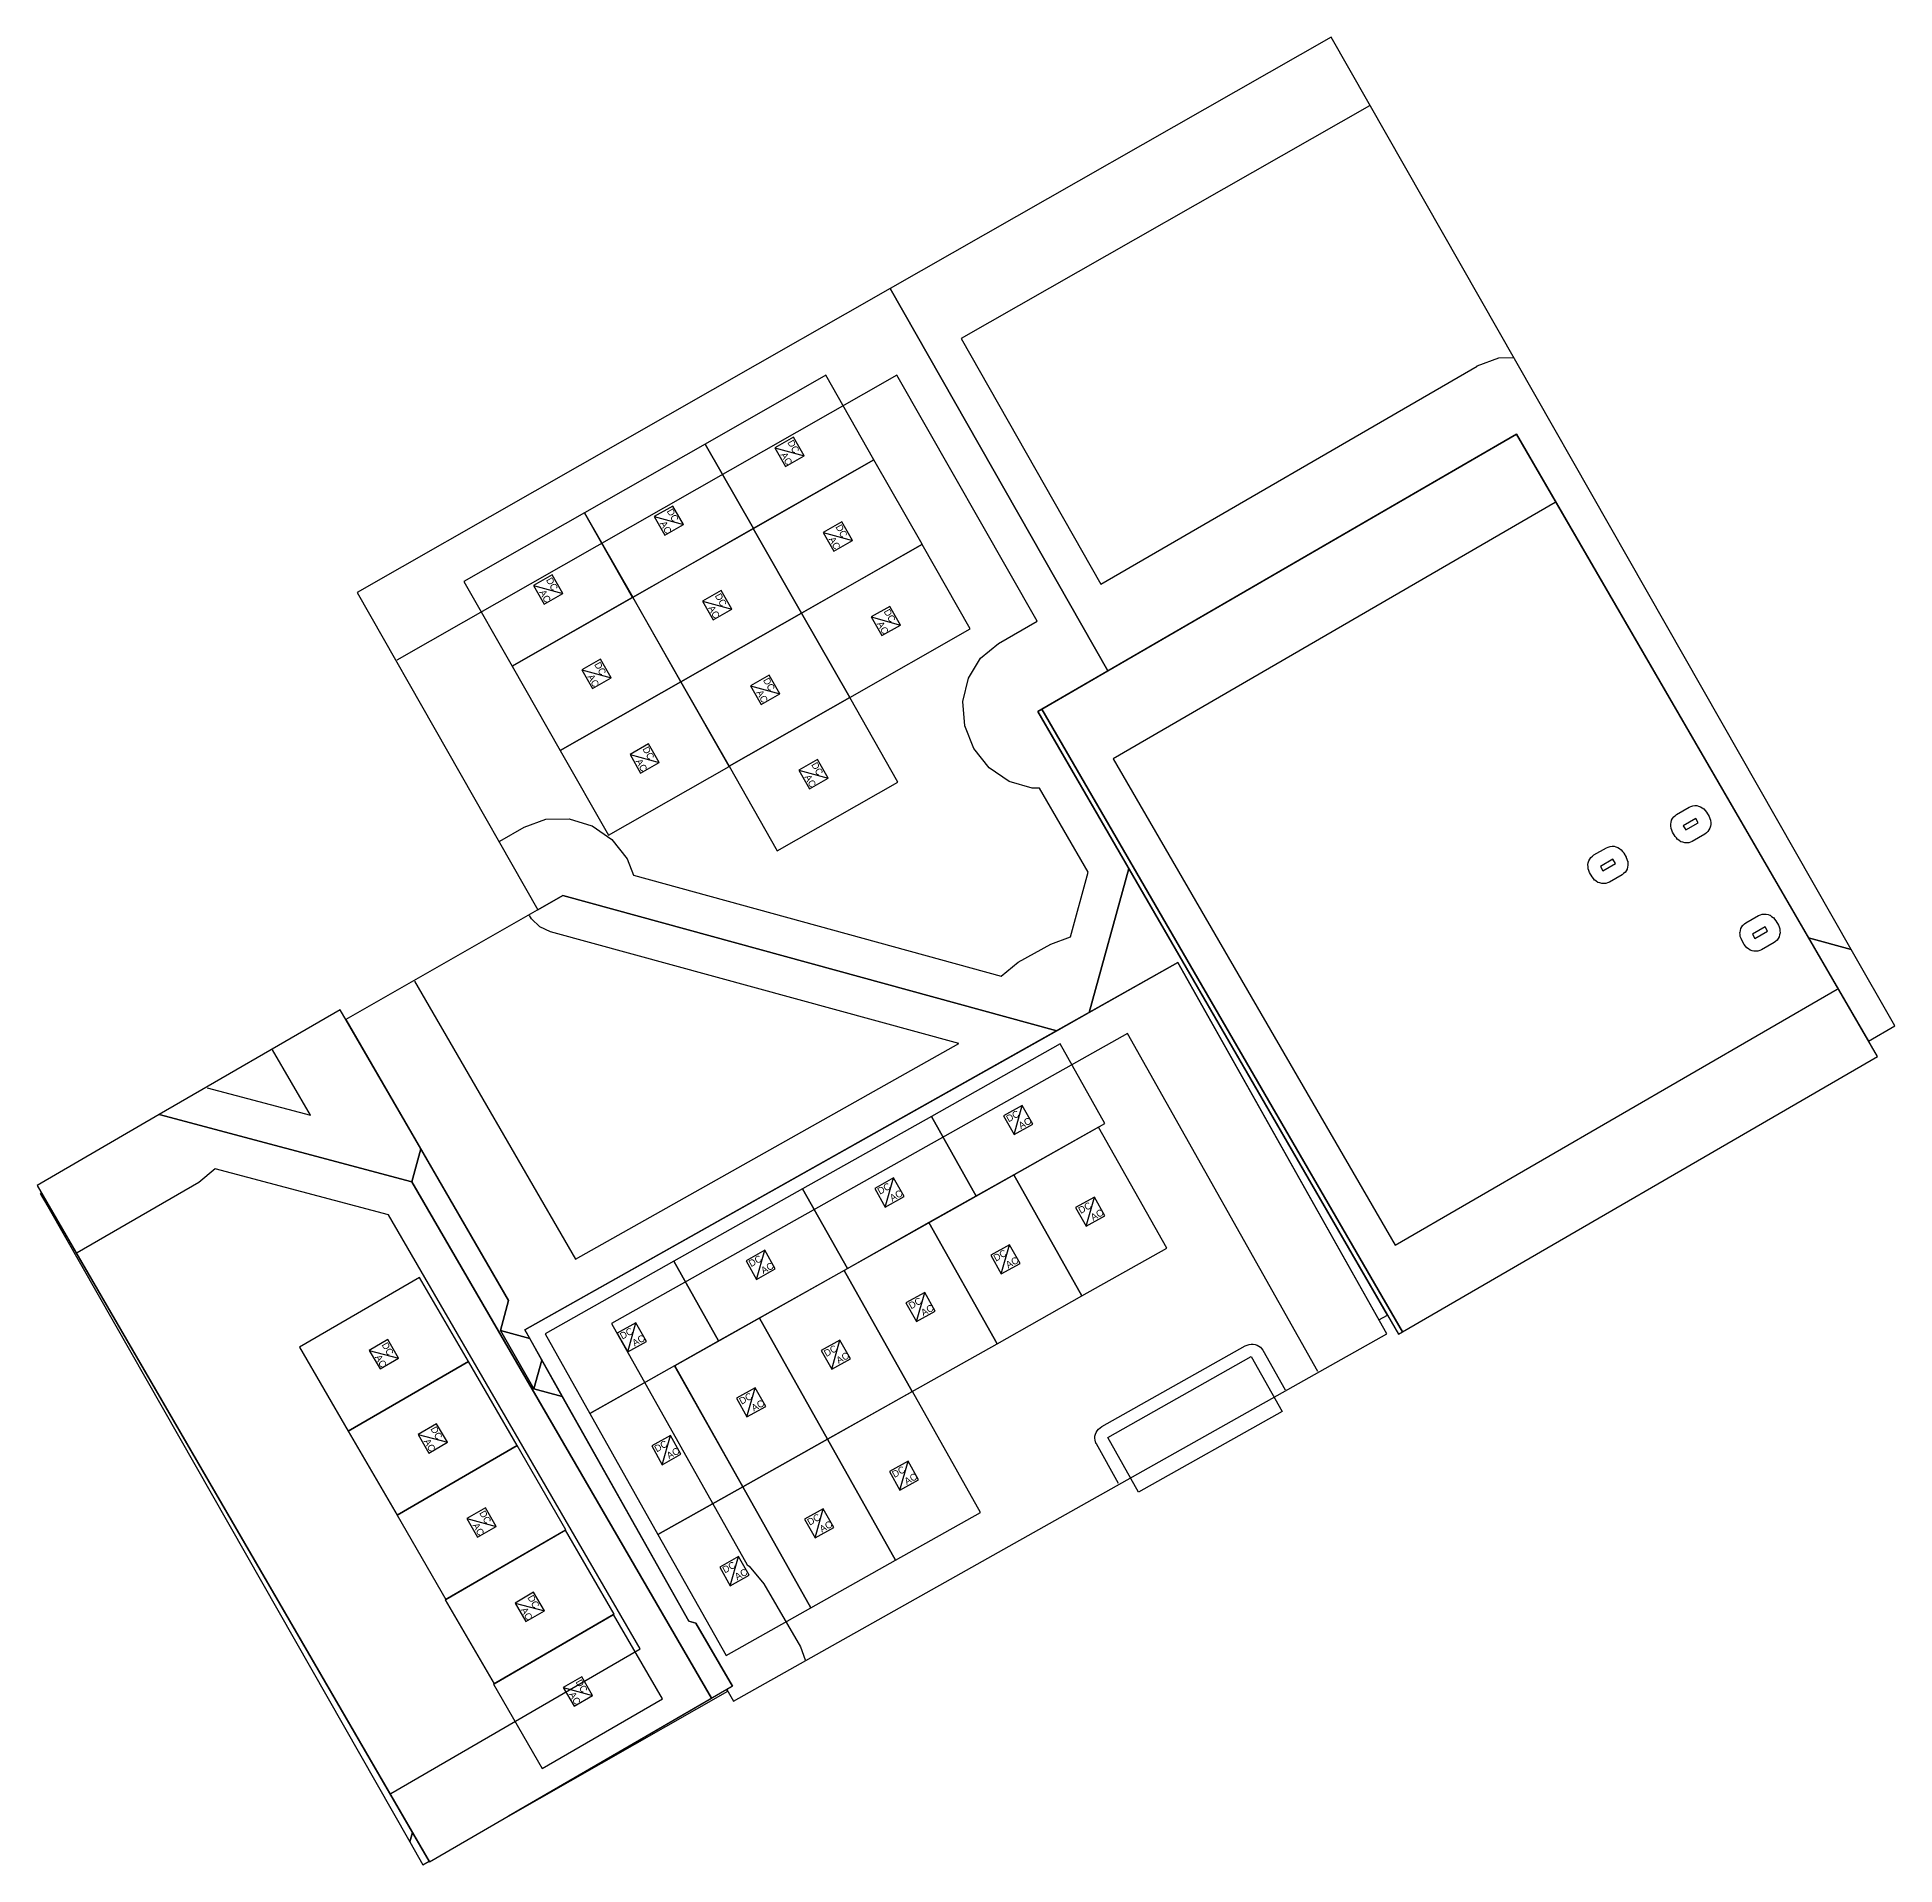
# Model space of a CAD drawing. Header units: feet. Extents: x -38.9 to 32.1, y -32.4 to 37.4.
import ezdxf

# ---------------------------------------------------------------- set-up
doc = ezdxf.new("R2010")
doc.units = ezdxf.units.FT
for name, color, linetype in [('Buildings', 7, 'CONTINUOUS'), ('Modules', 7, 'CONTINUOUS'), ('Obstructions', 7, 'CONTINUOUS'), ('Setbacks', 7, 'CONTINUOUS')]:
    doc.layers.add(name, color=color, linetype=linetype)

msp = doc.modelspace()

# ---------------------------------------------------------------- linework, layer by layer
at = {"layer": 'Buildings', "color": 252}
for p, q in [((10.57, 37.441), (-6.294, 27.831)), ((30.44, 2.575), (10.57, 37.441)), ((-6.294, 27.831), (-26.666, 16.221)), ((2.033, 13.221), (-6.294, 27.831)), ((-6.294, 27.831), (2.033, 13.221)), ((17.654, 22.274), (-0.496, 11.755)), ((2.033, 13.221), (17.654, 22.274)), ((31.443, -1.52), (17.654, 22.274)), ((17.654, 22.274), (28.812, 3.021)), ((-26.666, 16.221), (-19.752, 4.09)), ((-0.649, 11.667), (2.033, 13.221)), ((-0.496, 11.755), (-0.649, 11.667)), ((2.827, 5.669), (-0.649, 11.667)), ((-0.649, 11.667), (13.141, -12.128)), ((-0.496, 11.755), (13.294, -12.039)), ((13.294, -12.039), (-0.496, 11.755)), ((1.319, 0.165), (2.827, 5.669)), ((2.827, 5.669), (1.319, 0.165)), ((12.719, -11.4), (2.827, 5.669)), ((-18.794, 4.635), (-27.099, -0.097)), ((-19.752, 4.09), (-18.794, 4.635)), ((-18.794, 4.635), (0.075, -0.534)), ((0.075, -0.534), (-18.794, 4.635)), ((28.812, 3.021), (30.44, 2.575)), ((30.44, 2.575), (28.812, 3.021)), ((28.812, 3.021), (31.099, -0.926)), ((32.108, -0.351), (30.44, 2.575)), ((4.708, 2.072), (-20.253, -11.969)), ((1.319, 0.165), (4.708, 2.072)), ((12.687, -12.113), (4.708, 2.072)), ((4.708, 2.072), (12.391, -11.587)), ((-27.312, 0.27), (-34.221, -3.737)), ((-24.231, -5.043), (-27.312, 0.27)), ((0.075, -0.534), (1.319, 0.165)), ((-27.099, -0.097), (-20.87, -10.838)), ((-20.253, -11.969), (0.075, -0.534)), ((31.099, -0.926), (32.108, -0.351)), ((13.294, -12.039), (31.443, -1.52)), ((-34.221, -3.737), (-38.89, -6.445)), ((-24.566, -6.303), (-34.221, -3.737)), ((-34.221, -3.737), (-24.566, -6.303)), ((-24.566, -6.303), (-24.231, -5.043)), ((-24.231, -5.043), (-24.566, -6.303)), ((-20.87, -10.838), (-24.231, -5.043)), ((-13.116, -26.046), (-24.566, -6.303)), ((-24.566, -6.303), (-13.116, -26.046)), ((-38.89, -6.445), (-23.896, -32.297)), ((-38.728, -6.724), (-38.774, -6.751)), ((-38.774, -6.751), (-38.488, -7.253)), ((-38.409, -7.274), (-38.728, -6.724)), ((-38.488, -7.253), (-38.409, -7.274)), ((-38.409, -7.274), (-38.488, -7.253)), ((-38.488, -7.253), (-24.65, -31.535)), ((-24.55, -31.171), (-38.409, -7.274)), ((-20.87, -10.838), (-21.182, -11.994)), ((-21.182, -11.994), (-20.87, -10.838)), ((-21.182, -11.994), (-20.067, -12.299)), ((-19.905, -14.216), (-21.182, -11.994)), ((-21.182, -11.994), (-19.905, -14.216)), ((-20.067, -12.299), (-21.182, -11.994)), ((-20.253, -11.969), (-13.99, -23.104)), ((-20.067, -12.299), (-20.253, -11.969)), ((12.391, -11.587), (12.719, -11.4)), ((13.141, -12.128), (13.294, -12.039)), ((-19.605, -13.122), (-20.067, -12.299)), ((-12.275, -26.153), (12.687, -12.113)), ((-19.605, -13.122), (-19.905, -14.216)), ((-19.905, -14.216), (-19.605, -13.122)), ((-18.826, -14.507), (-19.605, -13.122)), ((-19.905, -14.216), (-18.826, -14.507)), ((-18.826, -14.507), (-19.905, -14.216)), ((-13.99, -23.104), (-18.826, -14.507)), ((-13.99, -23.104), (-13.713, -23.179)), ((-13.713, -23.179), (-13.99, -23.104)), ((-13.713, -23.179), (-12.319, -25.583)), ((-12.319, -25.583), (-13.713, -23.179)), ((-23.896, -32.297), (-13.116, -26.046)), ((-12.527, -25.704), (-20.882, -30.549)), ((-20.882, -30.549), (-12.492, -25.768)), ((-13.116, -26.046), (-12.319, -25.583)), ((-12.319, -25.583), (-12.527, -25.704)), ((-12.527, -25.704), (-12.275, -26.153)), ((-12.492, -25.768), (-12.527, -25.704)), ((-24.55, -31.171), (-24.65, -31.535)), ((-24.65, -31.535), (-24.55, -31.171)), ((-23.91, -32.275), (-24.55, -31.171)), ((-24.65, -31.535), (-24.15, -32.412)), ((-24.15, -32.412), (-23.91, -32.275))]:
    msp.add_line(p, q, dxfattribs=at)
at = {"layer": 'Modules', "color": 254}
for p, q in [((-8.748, 24.517), (-13.358, 21.889)), ((-6.908, 21.287), (-8.748, 24.517)), ((-9.98, 22.148), (-10.692, 21.741)), ((-9.574, 21.435), (-9.98, 22.148)), ((-13.359, 21.891), (-17.969, 19.264)), ((-11.518, 18.661), (-13.359, 21.891)), ((-13.358, 21.889), (-11.518, 18.66)), ((-10.692, 21.741), (-10.286, 21.029)), ((-10.692, 21.741), (-9.574, 21.435)), ((-10.286, 21.029), (-9.574, 21.435)), ((-6.909, 21.288), (-11.519, 18.661)), ((-11.518, 18.66), (-6.908, 21.287)), ((-5.069, 18.058), (-6.909, 21.288)), ((-17.972, 19.261), (-22.582, 16.634)), ((-16.132, 16.031), (-17.972, 19.261)), ((-17.969, 19.264), (-16.128, 16.034)), ((-14.59, 19.522), (-15.303, 19.116)), ((-14.184, 18.809), (-14.59, 19.522)), ((-11.52, 18.658), (-16.13, 16.031)), ((-16.128, 16.034), (-11.518, 18.661)), ((-15.303, 19.116), (-14.897, 18.403)), ((-15.303, 19.116), (-14.184, 18.809)), ((-14.897, 18.403), (-14.184, 18.809)), ((-9.679, 15.429), (-11.52, 18.658)), ((-11.519, 18.661), (-9.679, 15.431)), ((-8.141, 18.919), (-8.853, 18.513)), ((-8.853, 18.513), (-8.447, 17.8)), ((-8.853, 18.513), (-7.735, 18.206)), ((-7.735, 18.206), (-8.141, 18.919)), ((-9.679, 15.431), (-5.069, 18.058)), ((-5.068, 18.056), (-9.677, 15.429)), ((-8.447, 17.8), (-7.735, 18.206)), ((-3.227, 14.826), (-5.068, 18.056)), ((-22.582, 16.634), (-20.741, 13.404)), ((-19.203, 16.892), (-19.916, 16.486)), ((-19.916, 16.486), (-19.51, 15.773)), ((-19.916, 16.486), (-18.797, 16.179)), ((-18.797, 16.179), (-19.203, 16.892)), ((-20.741, 13.404), (-16.132, 16.031)), ((-16.13, 16.032), (-20.74, 13.405)), ((-19.51, 15.773), (-18.797, 16.179)), ((-14.29, 12.803), (-16.13, 16.032)), ((-16.13, 16.031), (-14.289, 12.802)), ((-12.751, 16.289), (-13.464, 15.883)), ((-13.464, 15.883), (-13.058, 15.171)), ((-13.464, 15.883), (-12.345, 15.577)), ((-12.345, 15.577), (-12.751, 16.289)), ((-6.299, 15.687), (-7.012, 15.281)), ((-5.893, 14.974), (-6.299, 15.687)), ((-14.289, 12.802), (-9.679, 15.429)), ((-9.678, 15.43), (-14.288, 12.803)), ((-13.058, 15.171), (-12.345, 15.577)), ((-7.837, 12.2), (-9.678, 15.43)), ((-9.677, 15.429), (-7.837, 12.199)), ((-7.012, 15.281), (-6.605, 14.568)), ((-7.012, 15.281), (-5.893, 14.974)), ((-6.605, 14.568), (-5.893, 14.974)), ((-7.837, 12.199), (-3.227, 14.826)), ((-17.362, 13.664), (-18.074, 13.257)), ((-16.955, 12.951), (-17.362, 13.664)), ((-20.74, 13.405), (-18.899, 10.176)), ((-18.899, 10.176), (-14.29, 12.803)), ((-14.288, 12.8), (-18.898, 10.173)), ((-18.074, 13.257), (-17.668, 12.545)), ((-18.074, 13.257), (-16.955, 12.951)), ((-17.668, 12.545), (-16.955, 12.951)), ((-14.288, 12.803), (-12.447, 9.573)), ((-12.448, 9.571), (-14.288, 12.8)), ((-10.909, 13.061), (-11.622, 12.655)), ((-10.503, 12.348), (-10.909, 13.061)), ((-12.447, 9.573), (-7.837, 12.2)), ((-7.836, 12.201), (-12.446, 9.574)), ((-11.622, 12.655), (-11.216, 11.942)), ((-11.622, 12.655), (-10.503, 12.348)), ((-11.216, 11.942), (-10.503, 12.348)), ((-5.996, 8.972), (-7.836, 12.201)), ((-18.898, 10.173), (-17.058, 6.944)), ((-15.52, 10.431), (-16.232, 10.025)), ((-16.232, 10.025), (-15.826, 9.313)), ((-16.232, 10.025), (-15.114, 9.719)), ((-15.114, 9.719), (-15.52, 10.431)), ((-17.058, 6.944), (-12.448, 9.571)), ((-15.826, 9.313), (-15.114, 9.719)), ((-12.446, 9.574), (-10.605, 6.345)), ((-9.068, 9.832), (-9.78, 9.426)), ((-9.78, 9.426), (-9.374, 8.714)), ((-9.78, 9.426), (-8.661, 9.12)), ((-8.661, 9.12), (-9.068, 9.832)), ((-10.605, 6.345), (-5.996, 8.972)), ((-9.374, 8.714), (-8.661, 9.12)), ((0.205, -1.038), (-4.716, -3.806)), ((1.918, -4.083), (0.205, -1.038)), ((-1.242, -3.386), (-1.957, -3.788)), ((-1.555, -4.503), (-1.242, -3.386)), ((-0.84, -4.101), (-1.242, -3.386)), ((-4.714, -3.806), (-9.635, -6.575)), ((-4.716, -3.806), (-3.003, -6.851)), ((-3.001, -6.851), (-4.714, -3.806)), ((-3.003, -6.851), (1.918, -4.083)), ((-1.957, -3.788), (-1.555, -4.503)), ((1.677, -4.223), (-1.562, -6.046)), ((-1.555, -4.503), (-0.84, -4.101)), ((4.279, -8.848), (1.677, -4.223)), ((-6.162, -6.154), (-6.877, -6.556)), ((-6.475, -7.271), (-6.162, -6.154)), ((-5.76, -6.869), (-6.162, -6.154)), ((-1.566, -6.046), (-4.806, -7.868)), ((1.035, -10.67), (-1.566, -6.046)), ((-1.562, -6.046), (1.039, -10.67)), ((-9.636, -6.575), (-14.557, -9.343)), ((-7.924, -9.619), (-9.636, -6.575)), ((-9.635, -6.575), (-7.923, -9.619)), ((-7.923, -9.619), (-3.001, -6.851)), ((-6.877, -6.556), (-6.475, -7.271)), ((-6.475, -7.271), (-5.76, -6.869)), ((1.514, -6.888), (0.8, -7.29)), ((1.202, -8.005), (1.514, -6.888)), ((1.917, -7.603), (1.514, -6.888)), ((0.8, -7.29), (1.202, -8.005)), ((1.202, -8.005), (1.917, -7.603)), ((-4.807, -7.868), (-8.047, -9.691)), ((-2.206, -12.493), (-4.807, -7.868)), ((-4.806, -7.868), (-2.205, -12.493)), ((-11.084, -8.923), (-11.799, -9.325)), ((-11.397, -10.04), (-11.084, -8.923)), ((-10.682, -9.638), (-11.084, -8.923)), ((-1.729, -8.711), (-2.444, -9.113)), ((-2.444, -9.113), (-2.042, -9.828)), ((-2.042, -9.828), (-1.729, -8.711)), ((-1.327, -9.426), (-1.729, -8.711)), ((1.039, -10.67), (4.279, -8.848)), ((-14.558, -9.343), (-19.479, -12.111)), ((-12.846, -12.388), (-14.558, -9.343)), ((-14.557, -9.343), (-12.845, -12.387)), ((-12.845, -12.387), (-7.924, -9.619)), ((-11.799, -9.325), (-11.397, -10.04)), ((-11.397, -10.04), (-10.682, -9.638)), ((-8.045, -9.691), (-11.285, -11.513)), ((-8.047, -9.691), (-5.446, -14.315)), ((-5.443, -14.315), (-8.045, -9.691)), ((-2.042, -9.828), (-1.327, -9.426)), ((-24.274, -9.961), (-28.864, -12.623)), ((-22.41, -13.176), (-24.274, -9.961)), ((-4.97, -10.533), (-5.685, -10.935)), ((-5.283, -11.65), (-4.97, -10.533)), ((-4.568, -11.248), (-4.97, -10.533)), ((-5.685, -10.935), (-5.283, -11.65)), ((-5.283, -11.65), (-4.568, -11.248)), ((-2.205, -12.493), (1.035, -10.67)), ((-16.006, -11.691), (-16.721, -12.093)), ((-16.319, -12.808), (-16.006, -11.691)), ((-15.604, -12.406), (-16.006, -11.691)), ((-11.285, -11.513), (-14.525, -13.336)), ((-11.285, -11.513), (-8.683, -16.138)), ((-8.684, -16.138), (-11.285, -11.513)), ((-28.864, -12.623), (-26.999, -15.838)), ((-25.488, -12.339), (-26.197, -12.751)), ((-26.197, -12.751), (-25.786, -13.46)), ((-26.197, -12.751), (-25.076, -13.049)), ((-25.076, -13.049), (-25.488, -12.339)), ((-19.479, -12.111), (-17.767, -15.156)), ((-17.767, -15.156), (-12.846, -12.388)), ((-16.721, -12.093), (-16.319, -12.808)), ((-16.319, -12.808), (-15.604, -12.406)), ((-8.208, -12.356), (-8.922, -12.758)), ((-8.922, -12.758), (-8.52, -13.473)), ((-8.52, -13.473), (-8.208, -12.356)), ((-7.805, -13.071), (-8.208, -12.356)), ((-5.446, -14.315), (-2.206, -12.493)), ((-22.409, -13.175), (-26.999, -15.837)), ((-26.999, -15.838), (-22.41, -13.176)), ((-25.786, -13.46), (-25.076, -13.049)), ((-20.544, -16.39), (-22.409, -13.175)), ((-14.526, -13.336), (-17.766, -15.158)), ((-11.925, -17.96), (-14.526, -13.336)), ((-14.525, -13.336), (-11.924, -17.96)), ((-8.52, -13.473), (-7.805, -13.071)), ((-11.448, -14.178), (-12.163, -14.58)), ((-11.761, -15.295), (-11.448, -14.178)), ((-11.046, -14.893), (-11.448, -14.178)), ((-12.163, -14.58), (-11.761, -15.295)), ((-11.761, -15.295), (-11.046, -14.893)), ((-8.683, -16.138), (-5.443, -14.315)), ((-5.442, -14.315), (-8.682, -16.137)), ((-2.841, -18.939), (-5.442, -14.315)), ((-23.623, -15.553), (-24.332, -15.965)), ((-23.211, -16.263), (-23.623, -15.553)), ((-17.766, -15.158), (-15.165, -19.783)), ((-26.999, -15.837), (-25.134, -19.052)), ((-24.332, -15.965), (-23.921, -16.674)), ((-24.332, -15.965), (-23.211, -16.263)), ((-23.921, -16.674), (-23.211, -16.263)), ((-14.689, -16.001), (-15.404, -16.403)), ((-15.002, -17.118), (-14.689, -16.001)), ((-14.287, -16.716), (-14.689, -16.001)), ((-11.924, -17.96), (-8.684, -16.138)), ((-8.683, -16.137), (-11.923, -17.959)), ((-6.082, -20.761), (-8.683, -16.137)), ((-8.682, -16.137), (-6.081, -20.761)), ((-20.544, -16.389), (-25.134, -19.051)), ((-25.134, -19.052), (-20.544, -16.39)), ((-18.679, -19.604), (-20.544, -16.389)), ((-15.404, -16.403), (-15.002, -17.118)), ((-15.002, -17.118), (-14.287, -16.716)), ((-5.605, -16.979), (-6.32, -17.382)), ((-5.918, -18.096), (-5.605, -16.979)), ((-5.203, -17.694), (-5.605, -16.979)), ((-6.32, -17.382), (-5.918, -18.096)), ((-5.918, -18.096), (-5.203, -17.694)), ((-15.165, -19.783), (-11.925, -17.96)), ((-11.924, -17.963), (-15.163, -19.785)), ((-9.322, -22.588), (-11.924, -17.963)), ((-11.923, -17.959), (-9.322, -22.584)), ((-25.134, -19.051), (-23.269, -22.266)), ((-21.758, -18.767), (-22.467, -19.179)), ((-21.346, -19.477), (-21.758, -18.767)), ((-8.846, -18.802), (-9.561, -19.204)), ((-9.159, -19.919), (-8.846, -18.802)), ((-8.444, -19.517), (-8.846, -18.802)), ((-6.081, -20.761), (-2.841, -18.939)), ((-18.702, -19.617), (-23.292, -22.279)), ((-23.269, -22.266), (-18.679, -19.604)), ((-22.467, -19.179), (-22.056, -19.888)), ((-22.467, -19.179), (-21.346, -19.477)), ((-22.056, -19.888), (-21.346, -19.477)), ((-16.838, -22.833), (-18.702, -19.617)), ((-15.163, -19.785), (-12.562, -24.41)), ((-9.561, -19.204), (-9.159, -19.919)), ((-9.159, -19.919), (-8.444, -19.517)), ((-12.087, -20.628), (-12.801, -21.03)), ((-12.801, -21.03), (-12.399, -21.745)), ((-12.399, -21.745), (-12.087, -20.628)), ((-11.684, -21.343), (-12.087, -20.628)), ((-9.322, -22.584), (-6.082, -20.761)), ((-19.916, -21.996), (-20.625, -22.407)), ((-19.504, -22.705), (-19.916, -21.996)), ((-12.399, -21.745), (-11.684, -21.343)), ((-23.292, -22.279), (-21.427, -25.495)), ((-20.625, -22.407), (-20.214, -23.117)), ((-20.625, -22.407), (-19.504, -22.705)), ((-20.214, -23.117), (-19.504, -22.705)), ((-12.562, -24.41), (-9.322, -22.588)), ((-16.861, -22.846), (-21.45, -25.508)), ((-21.427, -25.495), (-16.838, -22.833)), ((-14.996, -26.061), (-16.861, -22.846)), ((-21.45, -25.508), (-19.585, -28.723)), ((-18.074, -25.224), (-18.784, -25.636)), ((-17.663, -25.934), (-18.074, -25.224)), ((-19.585, -28.723), (-14.996, -26.061)), ((-18.784, -25.636), (-18.372, -26.345)), ((-18.784, -25.636), (-17.663, -25.934)), ((-18.372, -26.345), (-17.663, -25.934))]:
    msp.add_line(p, q, dxfattribs=at)
at = {"layer": 'Obstructions', "color": 252}
for p, q in [((24.5, 7.582), (24.02, 7.301)), ((24.02, 7.301), (24.116, 7.14)), ((24.116, 7.14), (24.597, 7.418)), ((24.597, 7.418), (24.5, 7.582)), ((21.335, 6.026), (20.855, 5.749)), ((20.855, 5.749), (20.948, 5.584)), ((20.948, 5.584), (21.429, 5.862)), ((21.429, 5.862), (21.335, 6.026)), ((27.149, 3.437), (26.669, 3.159)), ((26.669, 3.159), (26.762, 2.995)), ((26.762, 2.995), (27.243, 3.272)), ((27.243, 3.272), (27.149, 3.437)), ((2.028, -16.073), (7.513, -12.987)), ((7.513, -12.987), (8.69, -15.084)), ((8.69, -15.084), (3.206, -18.17)), ((3.206, -18.17), (2.028, -16.073))]:
    msp.add_line(p, q, dxfattribs=at)
at = {"layer": 'Setbacks', "color": 2}
for p, q in [((12.029, 34.816), (-3.579, 25.921)), ((-3.579, 25.921), (1.768, 16.538)), ((1.768, 16.538), (16.15, 24.873)), ((16.15, 24.874), (16.978, 25.183)), ((16.15, 24.873), (16.15, 24.874)), ((16.978, 25.183), (16.978, 25.184)), ((16.978, 25.184), (16.979, 25.184)), ((16.979, 25.184), (17.509, 25.199)), ((-6.034, 24.522), (-25.15, 13.628)), ((-0.677, 15.122), (-6.034, 24.522)), ((19.131, 19.659), (2.232, 9.865)), ((-2.153, 14.266), (-0.677, 15.122)), ((-2.833, 13.702), (-2.153, 14.266)), ((-2.153, 14.266), (-2.153, 14.266)), ((-3.301, 12.938), (-2.834, 13.701)), ((-2.834, 13.701), (-2.834, 13.702)), ((-2.834, 13.702), (-2.833, 13.702)), ((-3.508, 12.05), (-3.301, 12.937)), ((-3.301, 12.937), (-3.301, 12.938)), ((-3.301, 12.938), (-3.301, 12.938)), ((-3.508, 12.049), (-3.508, 12.05)), ((-3.508, 12.05), (-3.508, 12.05)), ((-3.436, 11.124), (-3.508, 12.049)), ((-3.436, 11.123), (-3.436, 11.124)), ((-3.436, 11.124), (-3.436, 11.124)), ((-3.091, 10.252), (-3.436, 11.123)), ((-3.091, 10.251), (-3.091, 10.252)), ((-2.507, 9.518), (-3.091, 10.251)), ((-3.091, 10.251), (-3.091, 10.251)), ((-2.507, 9.517), (-2.507, 9.518)), ((-2.506, 9.517), (-2.507, 9.517)), ((-1.741, 8.994), (-2.506, 9.517)), ((2.232, 9.865), (13.01, -8.732)), ((-1.74, 8.993), (-1.741, 8.994)), ((-1.741, 8.994), (-1.741, 8.994)), ((-0.868, 8.732), (-1.74, 8.993)), ((-0.867, 8.732), (-0.868, 8.732)), ((-0.868, 8.732), (-0.868, 8.732)), ((-0.585, 8.739), (-0.867, 8.732)), ((1.276, 5.528), (-0.585, 8.739)), ((23.766, 7.735), (24.247, 8.017)), ((24.247, 8.017), (24.316, 8.043)), ((24.247, 8.017), (24.247, 8.017)), ((24.316, 8.043), (24.384, 8.069)), ((24.384, 8.069), (24.385, 8.069)), ((24.385, 8.069), (24.385, 8.069)), ((24.385, 8.069), (24.386, 8.069)), ((24.385, 8.069), (24.385, 8.069)), ((24.386, 8.069), (24.46, 8.072)), ((24.46, 8.072), (24.534, 8.074)), ((24.534, 8.074), (24.535, 8.074)), ((24.535, 8.074), (24.535, 8.074)), ((24.535, 8.074), (24.535, 8.074)), ((24.535, 8.074), (24.536, 8.074)), ((24.536, 8.074), (24.608, 8.052)), ((24.608, 8.052), (24.681, 8.031)), ((24.681, 8.031), (24.681, 8.031)), ((24.681, 8.031), (24.681, 8.031)), ((24.681, 8.031), (24.682, 8.031)), ((24.682, 8.031), (24.682, 8.03)), ((24.682, 8.03), (24.746, 7.987)), ((24.746, 7.987), (24.81, 7.944)), ((24.81, 7.944), (24.81, 7.944)), ((24.81, 7.944), (24.81, 7.944)), ((24.81, 7.944), (24.81, 7.943)), ((24.81, 7.943), (24.811, 7.943)), ((24.811, 7.943), (24.859, 7.882)), ((24.859, 7.882), (24.908, 7.822)), ((24.908, 7.822), (24.909, 7.821)), ((24.909, 7.821), (25.005, 7.657)), ((-21.211, 6.715), (-20.282, 7.245)), ((-20.282, 7.245), (-20.281, 7.245)), ((-20.281, 7.245), (-19.451, 7.549)), ((-19.451, 7.549), (-19.451, 7.549)), ((-19.451, 7.549), (-19.45, 7.549)), ((-19.45, 7.549), (-18.557, 7.568)), ((-18.557, 7.568), (-18.556, 7.568)), ((-18.556, 7.568), (-18.556, 7.568)), ((-18.556, 7.568), (-17.685, 7.3)), ((-17.685, 7.3), (-17.685, 7.3)), ((-17.685, 7.3), (-17.684, 7.299)), ((-17.684, 7.299), (-16.922, 6.771)), ((23.54, 7.363), (23.556, 7.435)), ((23.54, 7.362), (23.54, 7.363)), ((23.54, 7.363), (23.54, 7.363)), ((23.54, 7.36), (23.54, 7.362)), ((23.54, 7.358), (23.54, 7.36)), ((23.54, 7.357), (23.54, 7.358)), ((23.546, 7.283), (23.54, 7.357)), ((23.54, 7.357), (23.54, 7.357)), ((23.553, 7.208), (23.546, 7.283)), ((23.553, 7.207), (23.553, 7.208)), ((23.553, 7.208), (23.553, 7.208)), ((23.554, 7.205), (23.553, 7.207)), ((23.554, 7.203), (23.554, 7.205)), ((23.554, 7.202), (23.554, 7.203)), ((23.583, 7.132), (23.554, 7.202)), ((23.554, 7.202), (23.554, 7.202)), ((23.556, 7.435), (23.572, 7.506)), ((23.572, 7.507), (23.573, 7.509)), ((23.572, 7.506), (23.572, 7.507)), ((23.572, 7.507), (23.572, 7.507)), ((23.573, 7.509), (23.574, 7.511)), ((23.574, 7.512), (23.612, 7.574)), ((23.574, 7.511), (23.574, 7.512)), ((23.574, 7.512), (23.574, 7.512)), ((23.611, 7.062), (23.583, 7.132)), ((23.612, 7.574), (23.648, 7.636)), ((23.648, 7.636), (23.649, 7.637)), ((23.648, 7.636), (23.648, 7.636)), ((23.649, 7.637), (23.65, 7.638)), ((23.65, 7.638), (23.652, 7.64)), ((23.652, 7.641), (23.707, 7.686)), ((23.652, 7.64), (23.652, 7.641)), ((23.652, 7.64), (23.652, 7.64)), ((23.707, 7.686), (23.761, 7.732)), ((23.761, 7.732), (23.761, 7.733)), ((23.761, 7.733), (23.762, 7.733)), ((23.762, 7.733), (23.764, 7.734)), ((23.764, 7.734), (23.765, 7.735)), ((23.765, 7.735), (23.766, 7.735)), ((25.003, 7.141), (24.965, 7.079)), ((25.041, 7.204), (25.003, 7.141)), ((25.005, 7.657), (25.005, 7.656)), ((25.005, 7.656), (25.005, 7.655)), ((25.005, 7.655), (25.006, 7.655)), ((25.006, 7.655), (25.006, 7.654)), ((25.006, 7.654), (25.007, 7.654)), ((25.007, 7.654), (25.035, 7.583)), ((25.035, 7.583), (25.063, 7.511)), ((25.042, 7.206), (25.041, 7.206)), ((25.041, 7.206), (25.041, 7.205)), ((25.041, 7.205), (25.041, 7.204)), ((25.041, 7.204), (25.041, 7.204)), ((25.059, 7.28), (25.042, 7.207)), ((25.042, 7.207), (25.042, 7.207)), ((25.042, 7.207), (25.042, 7.206)), ((25.076, 7.352), (25.059, 7.28)), ((25.063, 7.511), (25.063, 7.511)), ((25.063, 7.511), (25.063, 7.51)), ((25.063, 7.51), (25.063, 7.509)), ((25.063, 7.509), (25.064, 7.508)), ((25.064, 7.508), (25.064, 7.508)), ((25.064, 7.508), (25.064, 7.507)), ((25.064, 7.507), (25.07, 7.432)), ((25.07, 7.432), (25.076, 7.356)), ((25.076, 7.356), (25.076, 7.356)), ((25.076, 7.356), (25.076, 7.355)), ((25.076, 7.355), (25.076, 7.354)), ((25.076, 7.354), (25.076, 7.353)), ((25.076, 7.353), (25.076, 7.353)), ((25.076, 7.353), (25.076, 7.352)), ((-16.922, 6.771), (-16.922, 6.771)), ((-16.922, 6.771), (-16.922, 6.77)), ((-16.922, 6.77), (-16.343, 6.033)), ((20.603, 6.184), (21.084, 6.462)), ((21.084, 6.462), (21.086, 6.463)), ((21.084, 6.462), (21.084, 6.462)), ((21.086, 6.463), (21.087, 6.464)), ((21.087, 6.464), (21.087, 6.464)), ((21.087, 6.464), (21.088, 6.464)), ((21.088, 6.464), (21.155, 6.489)), ((21.155, 6.489), (21.222, 6.514)), ((21.222, 6.514), (21.223, 6.514)), ((21.223, 6.514), (21.223, 6.514)), ((21.223, 6.514), (21.225, 6.514)), ((21.225, 6.514), (21.226, 6.514)), ((21.226, 6.514), (21.227, 6.514)), ((21.227, 6.515), (21.3, 6.516)), ((21.227, 6.514), (21.227, 6.515)), ((21.3, 6.516), (21.372, 6.518)), ((21.372, 6.518), (21.373, 6.518)), ((21.373, 6.518), (21.373, 6.518)), ((21.373, 6.518), (21.375, 6.517)), ((21.375, 6.517), (21.376, 6.517)), ((21.376, 6.517), (21.377, 6.517)), ((21.377, 6.517), (21.377, 6.517)), ((21.377, 6.517), (21.448, 6.495)), ((21.448, 6.495), (21.519, 6.474)), ((21.519, 6.474), (21.519, 6.474)), ((21.519, 6.474), (21.52, 6.473)), ((21.52, 6.473), (21.521, 6.473)), ((21.521, 6.473), (21.522, 6.472)), ((21.522, 6.472), (21.523, 6.472)), ((21.523, 6.472), (21.523, 6.472)), ((21.523, 6.472), (21.585, 6.429)), ((21.585, 6.429), (21.647, 6.386)), ((23.613, 7.06), (23.611, 7.062)), ((23.611, 7.062), (23.611, 7.062)), ((23.611, 7.062), (23.611, 7.062)), ((23.614, 7.057), (23.613, 7.06)), ((23.71, 6.896), (23.614, 7.057)), ((23.614, 7.057), (23.614, 7.057)), ((23.757, 6.839), (23.71, 6.896)), ((23.71, 6.896), (23.71, 6.896)), ((23.803, 6.781), (23.757, 6.839)), ((23.804, 6.78), (23.803, 6.781)), ((23.807, 6.778), (23.804, 6.78)), ((23.804, 6.78), (23.804, 6.78)), ((23.809, 6.775), (23.807, 6.778)), ((23.81, 6.775), (23.809, 6.775)), ((23.871, 6.734), (23.81, 6.775)), ((23.81, 6.775), (23.81, 6.775)), ((23.932, 6.693), (23.871, 6.734)), ((23.933, 6.692), (23.932, 6.693)), ((23.932, 6.693), (23.932, 6.693)), ((23.936, 6.691), (23.933, 6.692)), ((23.939, 6.689), (23.936, 6.691)), ((23.94, 6.689), (23.939, 6.689)), ((23.939, 6.689), (23.939, 6.689)), ((24.009, 6.669), (23.94, 6.689)), ((24.078, 6.649), (24.009, 6.669)), ((24.078, 6.648), (24.078, 6.649)), ((24.079, 6.648), (24.078, 6.648)), ((24.082, 6.649), (24.079, 6.648)), ((24.086, 6.648), (24.082, 6.649)), ((24.086, 6.647), (24.086, 6.648)), ((24.087, 6.647), (24.086, 6.647)), ((24.157, 6.651), (24.087, 6.647)), ((24.228, 6.652), (24.157, 6.651)), ((24.229, 6.653), (24.228, 6.652)), ((24.228, 6.652), (24.228, 6.652)), ((24.232, 6.654), (24.229, 6.653)), ((24.236, 6.654), (24.232, 6.654)), ((24.237, 6.654), (24.236, 6.654)), ((24.236, 6.654), (24.236, 6.654)), ((24.302, 6.68), (24.237, 6.654)), ((24.367, 6.704), (24.302, 6.68)), ((24.848, 6.982), (24.367, 6.704)), ((24.367, 6.704), (24.367, 6.704)), ((24.849, 6.982), (24.848, 6.982)), ((24.85, 6.983), (24.849, 6.983)), ((24.849, 6.983), (24.849, 6.982)), ((24.851, 6.983), (24.85, 6.983)), ((24.907, 7.03), (24.851, 6.984)), ((24.851, 6.984), (24.851, 6.983)), ((24.962, 7.076), (24.907, 7.03)), ((24.963, 7.076), (24.962, 7.076)), ((24.964, 7.078), (24.963, 7.078)), ((24.963, 7.078), (24.963, 7.077)), ((24.963, 7.077), (24.963, 7.076)), ((24.965, 7.079), (24.964, 7.078)), ((24.964, 7.078), (24.964, 7.078)), ((-16.343, 6.033), (-16.342, 6.033)), ((-16.342, 6.033), (-16.342, 6.032)), ((-16.342, 6.032), (-16.101, 5.41)), ((20.375, 5.817), (20.376, 5.818)), ((20.376, 5.815), (20.375, 5.817)), ((20.375, 5.817), (20.375, 5.817)), ((20.375, 5.814), (20.376, 5.815)), ((20.375, 5.813), (20.375, 5.814)), ((20.381, 5.738), (20.375, 5.813)), ((20.375, 5.813), (20.375, 5.813)), ((20.376, 5.818), (20.393, 5.89)), ((20.386, 5.663), (20.381, 5.738)), ((20.393, 5.89), (20.41, 5.962)), ((20.41, 5.963), (20.411, 5.964)), ((20.41, 5.962), (20.41, 5.963)), ((20.41, 5.962), (20.41, 5.962)), ((20.411, 5.965), (20.412, 5.966)), ((20.411, 5.964), (20.411, 5.965)), ((20.412, 5.966), (20.45, 6.028)), ((20.412, 5.966), (20.412, 5.966)), ((20.45, 6.028), (20.488, 6.09)), ((20.488, 6.09), (20.489, 6.09)), ((20.489, 6.09), (20.49, 6.091)), ((20.489, 6.09), (20.489, 6.09)), ((20.49, 6.091), (20.491, 6.092)), ((20.491, 6.092), (20.491, 6.093)), ((20.491, 6.093), (20.492, 6.093)), ((20.492, 6.093), (20.547, 6.138)), ((20.547, 6.138), (20.602, 6.184)), ((20.602, 6.184), (20.603, 6.184)), ((21.647, 6.386), (21.647, 6.386)), ((21.647, 6.386), (21.648, 6.385)), ((21.648, 6.385), (21.649, 6.384)), ((21.649, 6.384), (21.65, 6.383)), ((21.65, 6.383), (21.65, 6.383)), ((21.65, 6.383), (21.651, 6.383)), ((21.651, 6.383), (21.698, 6.323)), ((21.698, 6.323), (21.745, 6.263)), ((21.745, 6.263), (21.745, 6.263)), ((21.745, 6.263), (21.745, 6.262)), ((21.745, 6.262), (21.746, 6.261)), ((21.746, 6.261), (21.747, 6.26)), ((21.747, 6.26), (21.747, 6.259)), ((21.747, 6.259), (21.841, 6.095)), ((21.841, 6.095), (21.841, 6.094)), ((21.841, 6.094), (21.868, 6.023)), ((21.868, 6.023), (21.896, 5.953)), ((21.89, 5.721), (21.873, 5.649)), ((21.908, 5.793), (21.89, 5.721)), ((21.896, 5.953), (21.896, 5.952)), ((21.896, 5.952), (21.896, 5.952)), ((21.896, 5.952), (21.896, 5.95)), ((21.896, 5.95), (21.897, 5.949)), ((21.897, 5.949), (21.897, 5.948)), ((21.897, 5.948), (21.897, 5.948)), ((21.897, 5.948), (21.902, 5.873)), ((21.902, 5.873), (21.908, 5.798)), ((21.908, 5.798), (21.908, 5.797)), ((21.908, 5.797), (21.908, 5.797)), ((21.908, 5.797), (21.908, 5.795)), ((21.908, 5.795), (21.908, 5.794)), ((21.908, 5.794), (21.908, 5.793)), ((21.908, 5.793), (21.908, 5.793)), ((-16.101, 5.41), (-2.046, 1.559)), ((0.597, 3.053), (1.276, 5.528)), ((20.386, 5.662), (20.386, 5.663)), ((20.387, 5.66), (20.386, 5.662)), ((20.386, 5.662), (20.386, 5.662)), ((20.387, 5.659), (20.387, 5.66)), ((20.387, 5.658), (20.387, 5.659)), ((20.415, 5.587), (20.387, 5.658)), ((20.387, 5.658), (20.387, 5.658)), ((20.443, 5.516), (20.415, 5.587)), ((20.536, 5.351), (20.443, 5.516)), ((20.443, 5.516), (20.443, 5.516)), ((20.537, 5.35), (20.536, 5.351)), ((20.536, 5.351), (20.536, 5.351)), ((20.538, 5.348), (20.537, 5.35)), ((20.538, 5.347), (20.538, 5.348)), ((20.538, 5.348), (20.538, 5.348)), ((20.586, 5.288), (20.538, 5.347)), ((20.633, 5.228), (20.586, 5.288)), ((20.633, 5.227), (20.633, 5.228)), ((20.635, 5.226), (20.633, 5.227)), ((20.633, 5.227), (20.633, 5.227)), ((20.636, 5.225), (20.635, 5.226)), ((20.636, 5.224), (20.636, 5.225)), ((20.636, 5.225), (20.636, 5.225)), ((20.698, 5.182), (20.636, 5.224)), ((20.76, 5.139), (20.698, 5.182)), ((20.761, 5.138), (20.76, 5.139)), ((20.763, 5.138), (20.761, 5.138)), ((20.761, 5.138), (20.761, 5.138)), ((20.764, 5.137), (20.763, 5.138)), ((20.765, 5.137), (20.764, 5.137)), ((20.764, 5.137), (20.764, 5.137)), ((20.836, 5.115), (20.765, 5.137)), ((20.906, 5.093), (20.836, 5.115)), ((20.907, 5.093), (20.906, 5.093)), ((20.909, 5.093), (20.907, 5.093)), ((20.907, 5.093), (20.907, 5.093)), ((20.91, 5.093), (20.909, 5.093)), ((20.911, 5.093), (20.91, 5.093)), ((20.984, 5.095), (20.911, 5.093)), ((20.911, 5.093), (20.911, 5.093)), ((21.056, 5.096), (20.984, 5.095)), ((21.057, 5.096), (21.056, 5.096)), ((21.059, 5.097), (21.057, 5.096)), ((21.057, 5.096), (21.057, 5.096)), ((21.06, 5.097), (21.059, 5.097)), ((21.061, 5.097), (21.06, 5.097)), ((21.128, 5.122), (21.061, 5.097)), ((21.061, 5.097), (21.061, 5.097)), ((21.196, 5.146), (21.128, 5.122)), ((21.197, 5.147), (21.196, 5.147)), ((21.196, 5.147), (21.196, 5.146)), ((21.198, 5.148), (21.197, 5.147)), ((21.199, 5.148), (21.198, 5.148)), ((21.2, 5.148), (21.199, 5.148)), ((21.68, 5.426), (21.2, 5.148)), ((21.681, 5.426), (21.68, 5.426)), ((21.736, 5.472), (21.681, 5.426)), ((21.792, 5.517), (21.736, 5.472)), ((21.793, 5.518), (21.792, 5.518)), ((21.792, 5.518), (21.792, 5.517)), ((21.794, 5.52), (21.793, 5.519)), ((21.793, 5.519), (21.793, 5.518)), ((21.795, 5.52), (21.794, 5.52)), ((21.833, 5.583), (21.795, 5.521)), ((21.795, 5.521), (21.795, 5.52)), ((21.871, 5.644), (21.833, 5.583)), ((21.872, 5.645), (21.871, 5.644)), ((21.873, 5.648), (21.872, 5.647)), ((21.872, 5.647), (21.872, 5.645)), ((21.872, 5.645), (21.872, 5.645)), ((21.873, 5.649), (21.873, 5.648)), ((21.873, 5.648), (21.873, 5.648)), ((-20.003, 3.743), (-20.07, 3.871)), ((-20.002, 3.743), (-20.003, 3.743)), ((-20.002, 3.742), (-20.002, 3.743)), ((-19.678, 3.439), (-20.002, 3.742)), ((26.361, 3.549), (26.416, 3.595)), ((26.416, 3.595), (26.417, 3.595)), ((26.417, 3.595), (26.898, 3.873)), ((26.898, 3.873), (26.898, 3.873)), ((26.898, 3.873), (26.9, 3.873)), ((26.9, 3.873), (26.901, 3.874)), ((26.901, 3.874), (26.902, 3.875)), ((26.901, 3.874), (26.901, 3.874)), ((26.902, 3.875), (26.969, 3.899)), ((26.969, 3.899), (27.036, 3.924)), ((27.036, 3.924), (27.037, 3.924)), ((27.037, 3.924), (27.037, 3.924)), ((27.037, 3.924), (27.039, 3.924)), ((27.039, 3.924), (27.04, 3.925)), ((27.04, 3.925), (27.041, 3.925)), ((27.041, 3.925), (27.114, 3.926)), ((27.041, 3.925), (27.041, 3.925)), ((27.114, 3.926), (27.186, 3.928)), ((27.186, 3.928), (27.187, 3.928)), ((27.187, 3.928), (27.187, 3.928)), ((27.187, 3.928), (27.189, 3.928)), ((27.189, 3.928), (27.19, 3.928)), ((27.19, 3.928), (27.191, 3.928)), ((27.191, 3.928), (27.191, 3.928)), ((27.191, 3.928), (27.262, 3.906)), ((27.262, 3.906), (27.333, 3.884)), ((27.333, 3.884), (27.333, 3.884)), ((27.333, 3.884), (27.334, 3.884)), ((27.334, 3.884), (27.335, 3.883)), ((27.335, 3.883), (27.336, 3.883)), ((27.336, 3.883), (27.337, 3.882)), ((27.337, 3.882), (27.337, 3.882)), ((27.337, 3.882), (27.399, 3.839)), ((27.399, 3.839), (27.461, 3.797)), ((27.461, 3.797), (27.461, 3.796)), ((27.461, 3.796), (27.462, 3.796)), ((27.462, 3.796), (27.463, 3.795)), ((27.463, 3.795), (27.464, 3.794)), ((27.464, 3.794), (27.464, 3.794)), ((27.464, 3.794), (27.465, 3.793)), ((27.465, 3.793), (27.512, 3.733)), ((27.512, 3.733), (27.559, 3.674)), ((27.559, 3.674), (27.559, 3.673)), ((27.559, 3.673), (27.559, 3.673)), ((27.559, 3.673), (27.56, 3.671)), ((27.56, 3.671), (27.561, 3.67)), ((27.561, 3.67), (27.561, 3.67)), ((27.561, 3.67), (27.655, 3.505)), ((-19.677, 3.439), (-19.678, 3.439)), ((-19.678, 3.439), (-19.678, 3.439)), ((-19.268, 3.253), (-19.677, 3.439)), ((-19.267, 3.252), (-19.268, 3.253)), ((-3.671, -1.02), (-19.267, 3.252)), ((-0.155, 2.782), (0.597, 3.053)), ((26.189, 3.227), (26.189, 3.228)), ((26.189, 3.228), (26.19, 3.228)), ((26.19, 3.226), (26.189, 3.227)), ((26.189, 3.224), (26.19, 3.226)), ((26.189, 3.223), (26.189, 3.224)), ((26.189, 3.224), (26.189, 3.224)), ((26.195, 3.148), (26.189, 3.223)), ((26.19, 3.228), (26.207, 3.3)), ((26.2, 3.073), (26.195, 3.148)), ((26.2, 3.072), (26.2, 3.073)), ((26.2, 3.073), (26.2, 3.073)), ((26.201, 3.071), (26.2, 3.072)), ((26.201, 3.069), (26.201, 3.071)), ((26.201, 3.068), (26.201, 3.069)), ((26.201, 3.069), (26.201, 3.069)), ((26.229, 2.998), (26.201, 3.068)), ((26.207, 3.3), (26.224, 3.372)), ((26.224, 3.373), (26.225, 3.374)), ((26.224, 3.372), (26.224, 3.373)), ((26.224, 3.373), (26.224, 3.373)), ((26.225, 3.374), (26.225, 3.376)), ((26.225, 3.376), (26.226, 3.376)), ((26.226, 3.377), (26.264, 3.438)), ((26.226, 3.376), (26.226, 3.377)), ((26.257, 2.927), (26.229, 2.998)), ((26.257, 2.926), (26.257, 2.927)), ((26.35, 2.762), (26.257, 2.926)), ((26.264, 3.438), (26.302, 3.5)), ((26.302, 3.5), (26.303, 3.501)), ((26.303, 3.501), (26.304, 3.502)), ((26.303, 3.501), (26.303, 3.501)), ((26.304, 3.502), (26.305, 3.503)), ((26.305, 3.504), (26.361, 3.549)), ((26.305, 3.503), (26.305, 3.504)), ((26.305, 3.503), (26.305, 3.503)), ((27.55, 2.883), (27.495, 2.837)), ((27.606, 2.928), (27.55, 2.883)), ((27.607, 2.929), (27.606, 2.928)), ((27.606, 2.928), (27.606, 2.928)), ((27.608, 2.931), (27.607, 2.93)), ((27.607, 2.93), (27.607, 2.929)), ((27.609, 2.931), (27.608, 2.931)), ((27.647, 2.993), (27.609, 2.931)), ((27.609, 2.931), (27.609, 2.931)), ((27.685, 3.055), (27.647, 2.993)), ((27.655, 3.505), (27.655, 3.505)), ((27.655, 3.505), (27.682, 3.434)), ((27.682, 3.434), (27.71, 3.363)), ((27.686, 3.055), (27.685, 3.055)), ((27.687, 3.058), (27.686, 3.057)), ((27.686, 3.057), (27.686, 3.056)), ((27.686, 3.056), (27.686, 3.055)), ((27.704, 3.131), (27.687, 3.059)), ((27.687, 3.059), (27.687, 3.059)), ((27.687, 3.059), (27.687, 3.058)), ((27.722, 3.203), (27.704, 3.131)), ((27.71, 3.363), (27.71, 3.363)), ((27.71, 3.363), (27.71, 3.362)), ((27.71, 3.362), (27.71, 3.361)), ((27.71, 3.361), (27.711, 3.359)), ((27.711, 3.359), (27.711, 3.359)), ((27.711, 3.359), (27.711, 3.358)), ((27.711, 3.358), (27.716, 3.283)), ((27.716, 3.283), (27.722, 3.208)), ((27.722, 3.208), (27.722, 3.208)), ((27.722, 3.208), (27.722, 3.207)), ((27.722, 3.207), (27.722, 3.206)), ((27.722, 3.206), (27.722, 3.204)), ((27.722, 3.204), (27.722, 3.204)), ((27.722, 3.204), (27.722, 3.203)), ((-1.399, 2.082), (-0.155, 2.782)), ((-0.155, 2.782), (-0.155, 2.782)), ((26.35, 2.761), (26.35, 2.762)), ((26.351, 2.76), (26.35, 2.761)), ((26.352, 2.759), (26.351, 2.76)), ((26.352, 2.758), (26.352, 2.759)), ((26.4, 2.698), (26.352, 2.758)), ((26.352, 2.758), (26.352, 2.758)), ((26.447, 2.638), (26.4, 2.698)), ((26.449, 2.637), (26.447, 2.638)), ((26.447, 2.638), (26.447, 2.638)), ((26.447, 2.638), (26.447, 2.638)), ((26.45, 2.636), (26.449, 2.637)), ((26.45, 2.635), (26.45, 2.636)), ((26.512, 2.592), (26.45, 2.635)), ((26.45, 2.635), (26.45, 2.635)), ((26.574, 2.549), (26.512, 2.592)), ((26.575, 2.549), (26.574, 2.549)), ((26.577, 2.548), (26.575, 2.549)), ((26.575, 2.549), (26.575, 2.549)), ((26.578, 2.548), (26.577, 2.548)), ((26.578, 2.547), (26.578, 2.548)), ((26.579, 2.547), (26.578, 2.547)), ((26.65, 2.526), (26.579, 2.547)), ((26.72, 2.504), (26.65, 2.526)), ((26.721, 2.504), (26.72, 2.504)), ((26.723, 2.504), (26.721, 2.504)), ((26.721, 2.504), (26.721, 2.504)), ((26.724, 2.503), (26.723, 2.504)), ((26.725, 2.503), (26.724, 2.503)), ((26.798, 2.505), (26.725, 2.503)), ((26.725, 2.503), (26.725, 2.503)), ((26.87, 2.506), (26.798, 2.505)), ((26.871, 2.507), (26.87, 2.506)), ((26.873, 2.507), (26.871, 2.507)), ((26.871, 2.507), (26.871, 2.507)), ((26.874, 2.507), (26.873, 2.507)), ((26.875, 2.507), (26.874, 2.507)), ((26.942, 2.532), (26.875, 2.507)), ((26.875, 2.507), (26.875, 2.507)), ((27.01, 2.557), (26.942, 2.532)), ((27.011, 2.557), (27.01, 2.557)), ((27.01, 2.557), (27.01, 2.557)), ((27.012, 2.558), (27.011, 2.557)), ((27.013, 2.559), (27.012, 2.558)), ((27.014, 2.559), (27.013, 2.559)), ((27.494, 2.837), (27.014, 2.559)), ((27.495, 2.837), (27.494, 2.837)), ((-2.046, 1.559), (-1.399, 2.082)), ((-1.399, 2.082), (-1.399, 2.082)), ((-24.473, 1.361), (-18.315, -9.258)), ((13.01, -8.732), (29.909, 1.062)), ((2.783, -0.632), (-16.943, -11.728)), ((10.053, -13.556), (2.783, -0.632)), ((-28.445, -3.763), (-29.894, -1.265)), ((-18.315, -9.258), (-3.671, -1.02)), ((-32.391, -2.714), (-28.445, -3.763)), ((-32.714, -6.335), (-37.355, -9.026)), ((-32.086, -5.814), (-32.714, -6.334)), ((-32.714, -6.334), (-32.714, -6.335)), ((-25.462, -7.575), (-32.086, -5.814)), ((-15.845, -24.156), (-25.462, -7.575)), ((-16.943, -11.728), (-11.758, -20.946)), ((1.797, -15.661), (7.281, -12.575)), ((7.281, -12.575), (7.281, -12.575)), ((7.281, -12.575), (7.281, -12.575)), ((7.281, -12.575), (7.282, -12.575)), ((7.282, -12.575), (7.355, -12.547)), ((7.355, -12.547), (7.427, -12.519)), ((7.427, -12.519), (7.428, -12.519)), ((7.428, -12.519), (7.428, -12.519)), ((7.428, -12.519), (7.428, -12.519)), ((7.428, -12.519), (7.429, -12.519)), ((7.429, -12.519), (7.506, -12.514)), ((7.506, -12.514), (7.583, -12.509)), ((7.583, -12.509), (7.583, -12.509)), ((7.583, -12.509), (7.583, -12.509)), ((7.583, -12.509), (7.583, -12.509)), ((7.583, -12.509), (7.584, -12.509)), ((7.584, -12.509), (7.657, -12.527)), ((7.657, -12.527), (7.731, -12.545)), ((7.731, -12.545), (7.731, -12.545)), ((7.731, -12.545), (7.732, -12.545)), ((7.732, -12.545), (7.732, -12.545)), ((7.732, -12.545), (7.732, -12.546)), ((7.732, -12.546), (7.795, -12.585)), ((7.795, -12.585), (7.858, -12.625)), ((7.858, -12.625), (7.858, -12.625)), ((7.858, -12.625), (7.859, -12.625)), ((7.859, -12.625), (7.859, -12.625)), ((7.859, -12.625), (7.859, -12.626)), ((7.859, -12.626), (7.905, -12.683)), ((7.905, -12.683), (7.951, -12.74)), ((7.951, -12.74), (7.952, -12.74)), ((7.952, -12.74), (7.952, -12.741)), ((7.952, -12.741), (7.952, -12.741)), ((7.952, -12.741), (8.804, -14.259)), ((1.537, -16.03), (1.56, -15.957)), ((1.537, -16.03), (1.537, -16.03)), ((1.537, -16.03), (1.537, -16.03)), ((1.537, -16.031), (1.537, -16.03)), ((1.538, -16.105), (1.537, -16.031)), ((1.537, -16.031), (1.537, -16.031)), ((1.539, -16.18), (1.538, -16.105)), ((1.539, -16.181), (1.539, -16.18)), ((1.539, -16.18), (1.539, -16.18)), ((1.539, -16.18), (1.539, -16.18)), ((1.54, -16.181), (1.539, -16.181)), ((1.564, -16.25), (1.54, -16.181)), ((1.56, -15.957), (1.583, -15.885)), ((1.589, -16.319), (1.564, -16.25)), ((1.583, -15.884), (1.628, -15.821)), ((1.583, -15.885), (1.583, -15.884)), ((1.583, -15.884), (1.583, -15.884)), ((1.583, -15.885), (1.583, -15.885)), ((1.583, -15.885), (1.583, -15.885)), ((1.59, -16.32), (1.589, -16.319)), ((2.442, -17.838), (1.59, -16.32)), ((1.59, -16.32), (1.59, -16.32)), ((1.628, -15.821), (1.672, -15.758)), ((1.672, -15.758), (1.672, -15.757)), ((1.672, -15.757), (1.672, -15.757)), ((1.672, -15.757), (1.672, -15.757)), ((1.672, -15.757), (1.673, -15.757)), ((1.673, -15.757), (1.735, -15.709)), ((1.735, -15.709), (1.796, -15.661)), ((1.796, -15.661), (1.796, -15.661)), ((1.796, -15.661), (1.797, -15.661)), ((1.797, -15.661), (1.797, -15.661)), ((-11.758, -20.946), (-11.678, -20.995)), ((-11.678, -20.995), (-11.677, -20.996)), ((-11.677, -20.996), (-11.677, -20.996)), ((-11.677, -20.996), (-11.113, -21.676)), ((-11.113, -21.676), (-11.112, -21.677)), ((-11.112, -21.677), (-9.718, -24.08)), ((-9.718, -24.08), (-9.718, -24.081)), ((-9.718, -24.081), (-9.533, -24.574)), ((-25.375, -29.683), (-15.845, -24.156))]:
    msp.add_line(p, q, dxfattribs=at)

# ---------------------------------------------------------------- texts
at = {"layer": 'Modules'}
for s, rotation, p in [('DC', -60.3215, (-10.226, 21.951)), ('AC', -60.3215, (-10.487, 21.481)), ('DC', -60.3215, (-14.837, 19.325)), ('AC', -60.3215, (-15.098, 18.855)), ('DC', -60.3215, (-8.387, 18.722)), ('AC', -60.3215, (-8.648, 18.252)), ('DC', -60.3215, (-19.45, 16.695)), ('AC', -60.3215, (-19.711, 16.225)), ('AC', -60.3215, (-13.259, 15.623)), ('DC', -60.3215, (-12.998, 16.092)), ('AC', -60.3215, (-6.806, 15.02)), ('DC', -60.3215, (-6.545, 15.49)), ('DC', -60.3215, (-17.608, 13.466)), ('AC', -60.3215, (-17.869, 12.997)), ('DC', -60.3215, (-11.156, 12.864)), ('AC', -60.3215, (-11.417, 12.394)), ('DC', -60.3215, (-15.766, 10.234)), ('AC', -60.3215, (-16.027, 9.765)), ('DC', -60.3215, (-9.314, 9.635)), ('AC', -60.3215, (-9.575, 9.166)), ('DC', 29.35775, (-1.762, -4.036)), ('AC', 29.35775, (-1.293, -4.299)), ('DC', 29.35775, (-6.681, -6.804)), ('AC', 29.35775, (-6.213, -7.068)), ('DC', 29.35775, (0.995, -7.538)), ('AC', 29.35775, (1.464, -7.802)), ('DC', 29.35775, (-11.603, -9.572)), ('DC', 29.35775, (-2.248, -9.36)), ('AC', 29.35775, (-1.78, -9.624)), ('AC', 29.35775, (-11.135, -9.836)), ('DC', 29.35775, (-5.489, -11.183)), ('AC', 29.35775, (-5.021, -11.447)), ('DC', 29.35775, (-16.525, -12.341)), ('DC', -59.88818, (-25.733, -12.538)), ('AC', 29.35775, (-16.057, -12.604)), ('DC', 29.35775, (-8.727, -13.005)), ('AC', -59.88818, (-25.99, -13.01)), ('AC', 29.35775, (-8.259, -13.269)), ('DC', 29.35775, (-11.967, -14.828)), ('AC', 29.35775, (-11.499, -15.091)), ('AC', -59.88818, (-24.125, -16.224)), ('DC', -59.88818, (-23.868, -15.752)), ('DC', 29.35775, (-15.208, -16.65)), ('AC', 29.35775, (-14.74, -16.914)), ('DC', 29.35775, (-6.124, -17.629)), ('AC', 29.35775, (-5.656, -17.893)), ('DC', -59.88818, (-22.003, -18.966)), ('DC', 29.35775, (-9.365, -19.452)), ('AC', -59.88818, (-22.26, -19.438)), ('AC', 29.35775, (-8.897, -19.715)), ('DC', 29.35775, (-12.606, -21.278)), ('AC', 29.35775, (-12.137, -21.541)), ('AC', -59.88818, (-20.418, -22.666)), ('DC', -59.88818, (-20.161, -22.195)), ('DC', -59.88818, (-18.319, -25.423)), ('AC', -59.88818, (-18.576, -25.895))]:
    msp.add_text(s, height=0.2625, rotation=rotation, dxfattribs=at).set_placement(p)

doc.saveas('drawing.dxf')
